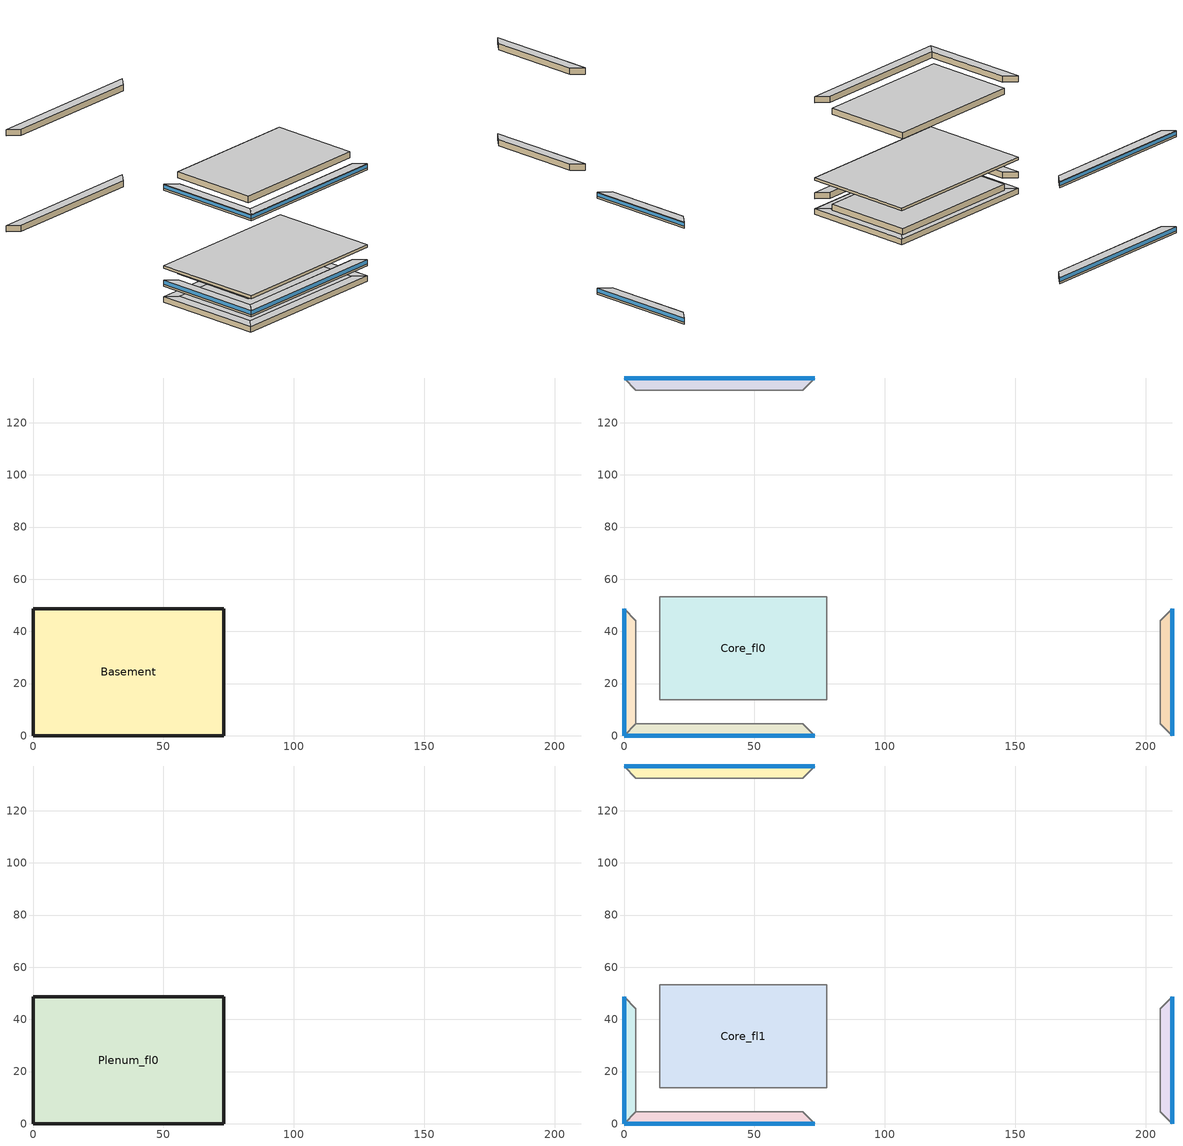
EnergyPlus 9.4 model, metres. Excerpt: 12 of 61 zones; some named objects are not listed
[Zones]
Basement
 floor ground (ext-slab): 73.11,48.78 73.11,0.04 0,0.04 0,48.78 z-7.12
 wall ground (Underground Wall Non-res): 73.11,0.04 73.11,48.78 0,48.78 0,0.04 73.11,0.04 z-7.12:-4.68
 ceiling adiabatic (INT-FLOOR-UNDERSIDE): 4.57,4.61 0,0.04 73.11,0.04 68.53,4.61 z-4.68; 68.53,4.61 73.11,0.04 73.11,48.78 68.53,44.2 z-4.68; 68.53,44.2 73.11,48.78 0,48.78 4.57,44.2 z-4.68; 4.57,44.2 0,48.78 0,0.04 4.57,4.61 z-4.68; 4.57,44.2 4.57,4.61 68.53,4.61 68.53,44.2 z-4.68
Core_fl0
 floor adiabatic (INT-FLOOR-TOPSIDE): 77.68,53.31 77.68,13.72 13.72,13.72 13.72,53.31 z0
 wall to Perimeter_fl0_ZN_2 (int-walls): 77.68,13.72 77.68,53.31 z0:2.74
 wall to Perimeter_fl0_ZN_3 (int-walls): 77.68,53.31 13.72,53.31 z0:2.74
 wall to Perimeter_fl0_ZN_1 (int-walls): 13.72,13.72 77.68,13.72 z0:2.74
 wall to Perimeter_fl0_ZN_4 (int-walls): 13.72,53.31 13.72,13.72 z0:2.74
Perimeter_fl0_ZN_1
 floor adiabatic (INT-FLOOR-TOPSIDE): 68.53,4.57 73.11,0 0,0 4.57,4.57 z0
 wall outside (Mass Non-res Ext Wall): 0,0 73.11,0 z0:2.74
 wall to Perimeter_fl0_ZN_2 (int-walls): 73.11,0 68.53,4.57 z0:2.74
 wall to Perimeter_fl0_ZN_4 (int-walls): 4.57,4.57 0,0 z0:2.74
 window (Window Non-res Fixed): 0,0 73.11,0 z0.91:2.74
Perimeter_fl0_ZN_2
 floor adiabatic (INT-FLOOR-TOPSIDE): 205.63,44.16 210.13,48.74 210.13,0 205.63,4.57 z0
 wall outside (Mass Non-res Ext Wall): 210.13,0 210.13,48.74 z0:2.74
 wall to Perimeter_fl0_ZN_3 (int-walls): 210.13,48.74 205.63,44.16 z0:2.74
 window (Window Non-res Fixed): 210.13,0 210.13,48.74 z0.91:2.74
Perimeter_fl0_ZN_3
 floor adiabatic (INT-FLOOR-TOPSIDE): 4.57,132.49 0,137.06 73.11,137.06 68.53,132.49 z0
 wall outside (Mass Non-res Ext Wall): 73.11,137.06 0,137.06 z0:2.74
 wall to Perimeter_fl0_ZN_4 (int-walls): 0,137.06 4.57,132.49 z0:2.74
 window (Window Non-res Fixed): 73.11,137.06 0,137.06 z0.91:2.74
Perimeter_fl0_ZN_4
 floor adiabatic (INT-FLOOR-TOPSIDE): 4.57,4.57 0,0 0,48.74 4.57,44.16 z0
 wall outside (Mass Non-res Ext Wall): 0,48.74 0,0 z0:2.74
 window (Window Non-res Fixed): 0,48.74 0,0 z0.91:2.74
Plenum_fl0
 floor to Perimeter_fl0_ZN_1 (DropCeiling): 4.57,4.57 68.53,4.57 73.11,0 0,0 z8.23
 floor to Perimeter_fl0_ZN_2 (DropCeiling): 73.11,48.74 73.11,0 68.53,4.57 68.53,44.16 z8.23
 floor to Perimeter_fl0_ZN_3 (DropCeiling): 68.53,44.16 4.57,44.16 0,48.74 73.11,48.74 z8.23
 floor to Perimeter_fl0_ZN_4 (DropCeiling): 4.57,44.16 4.57,4.57 0,0 0,48.74 z8.23
 floor to Core_fl0 (DropCeiling): 68.53,4.57 4.57,4.57 4.57,44.16 68.53,44.16 z8.23
 wall outside (Mass Non-res Ext Wall): 73.11,0 73.11,48.74 0,48.74 0,0 73.11,0 z8.23:9.45
 ceiling adiabatic (INT-FLOOR-UNDERSIDE): 73.11,0 73.11,48.74 0,48.74 0,0 z9.45
Core_fl1
 floor adiabatic (INT-FLOOR-TOPSIDE): 77.68,53.31 77.68,13.72 13.72,13.72 13.72,53.31 z43.59
 wall to Perimeter_fl1_ZN_2 (int-walls): 77.68,13.72 77.68,53.31 z43.59:46.34
 wall to Perimeter_fl1_ZN_3 (int-walls): 77.68,53.31 13.72,53.31 z43.59:46.34
 wall to Perimeter_fl1_ZN_1 (int-walls): 13.72,13.72 77.68,13.72 z43.59:46.34
 wall to Perimeter_fl1_ZN_4 (int-walls): 13.72,53.31 13.72,13.72 z43.59:46.34
 ceiling to Plenum_fl1 (DropCeiling): 13.72,53.31 13.72,13.72 77.68,13.72 77.68,53.31 z46.34
Perimeter_fl1_ZN_1
 floor adiabatic (INT-FLOOR-TOPSIDE): 68.53,4.57 73.11,0 0,0 4.57,4.57 z43.59
 wall outside (Mass Non-res Ext Wall): 0,0 73.11,0 z43.59:46.34
 wall to Perimeter_fl1_ZN_2 (int-walls): 73.11,0 68.53,4.57 z43.59:46.34
 wall to Perimeter_fl1_ZN_4 (int-walls): 4.57,4.57 0,0 z43.59:46.34
 window (Window Non-res Fixed): 0,0 73.11,0 z44.51:46.09
 ceiling to Plenum_fl1 (DropCeiling): 4.57,4.57 0,0 73.11,0 68.53,4.57 z46.34
Perimeter_fl1_ZN_2
 floor adiabatic (INT-FLOOR-TOPSIDE): 205.63,44.16 210.13,48.74 210.13,0 205.63,4.57 z43.59
 wall outside (Mass Non-res Ext Wall): 210.13,0 210.13,48.74 z43.59:46.34
 wall to Perimeter_fl1_ZN_3 (int-walls): 210.13,48.74 205.63,44.16 z43.59:46.34
 window (Window Non-res Fixed): 210.13,0 210.13,48.74 z44.51:46.09
 ceiling to Plenum_fl1 (DropCeiling): 205.63,4.57 210.13,0 210.13,48.74 205.63,44.16 z46.34
Perimeter_fl1_ZN_3
 floor adiabatic (INT-FLOOR-TOPSIDE): 4.57,132.49 0,137.06 73.11,137.06 68.53,132.49 z43.59
 wall outside (Mass Non-res Ext Wall): 73.11,137.06 0,137.06 z43.59:46.34
 wall to Perimeter_fl1_ZN_4 (int-walls): 0,137.06 4.57,132.49 z43.59:46.34
 window (Window Non-res Fixed): 73.11,137.06 0,137.06 z44.51:46.09
 ceiling to Plenum_fl1 (DropCeiling): 68.53,132.49 73.11,137.06 0,137.06 4.57,132.49 z46.34
Perimeter_fl1_ZN_4
 floor adiabatic (INT-FLOOR-TOPSIDE): 4.57,4.57 0,0 0,48.74 4.57,44.16 z43.59
 wall outside (Mass Non-res Ext Wall): 0,48.74 0,0 z43.59:46.34
 window (Window Non-res Fixed): 0,48.74 0,0 z44.51:46.09
 ceiling to Plenum_fl1 (DropCeiling): 4.57,44.16 0,48.74 0,0 4.57,4.57 z46.34
[Building]
Ref Bldg Large Office New2004_v1.3_5.0: 0, City, 0.04, 0.2, FullInteriorAndExterior, 25, 6
[Site:GroundTemperature:BuildingSurface]
19.91, 19.92, 19.91, 19.93, 19.95, 20.04, 20.33, 20.06, 20.44, 20.09, 19.99, 19.95
[Site:Location]
USA CA-SAN FRANCISCO: 37.62, -122.4, -8, 5
[Site:WaterMainsTemperature]
Correlation: , 13.08, 8
[Construction]
DropCeiling: Std AC02
INT-FLOOR-TOPSIDE: MAT-CC05 4 HW CONCRETE, CP02 CARPET PAD
INT-FLOOR-UNDERSIDE: CP02 CARPET PAD, MAT-CC05 4 HW CONCRETE
InteriorFurnishings: Std Wood 6inch
Mass Non-res Ext Wall: 1IN Stucco, 8IN Concrete HW, Mass NonRes Wall Insulation, 1/2IN Gypsum
Underground Wall Non-res: 8IN Concrete HW, UGWall NonRes Insulation
Window Non-res Fixed: NonRes Fixed Assembly Window
ext-slab: HW CONCRETE, CP02 CARPET PAD
int-walls: 1/2IN Gypsum, 1/2IN Gypsum
[Material]
1/2IN Gypsum: Smooth, 0.0127, 0.16, 784.9, 830, 0.9, 0.92, 0.92
1IN Stucco: Smooth, 0.0253, 0.6918, 1858, 837, 0.9, 0.92, 0.92
8IN CONCRETE HW: Rough, 0.2032, 1.311, 2240, 836.8, 0.9, 0.7, 0.7
HW CONCRETE; MAT-CC05 4 HW CONCRETE: Rough, 0.1016, 1.311, 2240, 836.8, 0.9, 0.7, 0.7
Mass NonRes Wall Insulation: MediumRough, 0.03654, 0.049, 265, 836.8, 0.9, 0.7, 0.7
Std AC02: MediumSmooth, 0.0127, 0.057, 288, 1339, 0.9, 0.7, 0.2
Std Wood 6inch: MediumSmooth, 0.15, 0.12, 540, 1210, 0.9, 0.7, 0.7
UGWall NonRes Insulation: MediumRough, 0.0001, 0.049, 265, 836.8, 0.9, 0.7, 0.7
[Material:NoMass]
CP02 CARPET PAD: VeryRough, 0.2165, 0.9, 0.7, 0.8
[WindowMaterial:SimpleGlazingSystem]
NonRes Fixed Assembly Window: 6.927, 0.39
[ElectricEquipment]
Basement_PlugMisc_Equip: Basement, BLDG_EQUIP_SCH, Watts/Area, , 10.76, , 0, 0.5, 0, General
Core_fl0_PlugMisc_Equip: Core_fl0, BLDG_EQUIP_SCH, Watts/Area, , 10.76, , 0, 0.5, 0, General
Core_fl1_PlugMisc_Equip: Core_fl1, BLDG_EQUIP_SCH, Watts/Area, , 10.76, , 0, 0.5, 0, General
Perimeter_fl0_ZN_1_PlugMisc_Equip: Perimeter_fl0_ZN_1, BLDG_EQUIP_SCH, Watts/Area, , 10.76, , 0, 0.5, 0, General
Perimeter_fl0_ZN_2_PlugMisc_Equip: Perimeter_fl0_ZN_2, BLDG_EQUIP_SCH, Watts/Area, , 10.76, , 0, 0.5, 0, General
Perimeter_fl0_ZN_3_PlugMisc_Equip: Perimeter_fl0_ZN_3, BLDG_EQUIP_SCH, Watts/Area, , 10.76, , 0, 0.5, 0, General
Perimeter_fl0_ZN_4_PlugMisc_Equip: Perimeter_fl0_ZN_4, BLDG_EQUIP_SCH, Watts/Area, , 10.76, , 0, 0.5, 0, General
Perimeter_fl1_ZN_1_PlugMisc_Equip: Perimeter_fl1_ZN_1, BLDG_EQUIP_SCH, Watts/Area, , 10.76, , 0, 0.5, 0, General
Perimeter_fl1_ZN_2_PlugMisc_Equip: Perimeter_fl1_ZN_2, BLDG_EQUIP_SCH, Watts/Area, , 10.76, , 0, 0.5, 0, General
Perimeter_fl1_ZN_3_PlugMisc_Equip: Perimeter_fl1_ZN_3, BLDG_EQUIP_SCH, Watts/Area, , 10.76, , 0, 0.5, 0, General
Perimeter_fl1_ZN_4_PlugMisc_Equip: Perimeter_fl1_ZN_4, BLDG_EQUIP_SCH, Watts/Area, , 10.76, , 0, 0.5, 0, General
[Exterior:FuelEquipment]
Elevators: Electricity, BLDG_ELEVATORS, 244400, Elevators
[Exterior:Lights]
Exterior Facade Lighting: ALWAYS_ON, 51260, AstronomicalClock, Exterior Facade Lighting
[InternalMass]
Basement Internal Mass: InteriorFurnishings, Basement, 7126
Core_fl0 Internal Mass: InteriorFurnishings, Core_fl0, 5065
Core_fl1 Internal Mass: InteriorFurnishings, Core_fl1, 5065
Perimeter_fl0_ZN_1 Internal Mass: InteriorFurnishings, Perimeter_fl0_ZN_1, 626.8
Perimeter_fl0_ZN_2 Internal Mass: InteriorFurnishings, Perimeter_fl0_ZN_2, 404
Perimeter_fl0_ZN_3 Internal Mass: InteriorFurnishings, Perimeter_fl0_ZN_3, 626.8
Perimeter_fl0_ZN_4 Internal Mass: InteriorFurnishings, Perimeter_fl0_ZN_4, 404
Perimeter_fl1_ZN_1 Internal Mass: InteriorFurnishings, Perimeter_fl1_ZN_1, 626.8
Perimeter_fl1_ZN_2 Internal Mass: InteriorFurnishings, Perimeter_fl1_ZN_2, 404
Perimeter_fl1_ZN_3 Internal Mass: InteriorFurnishings, Perimeter_fl1_ZN_3, 626.8
Perimeter_fl1_ZN_4 Internal Mass: InteriorFurnishings, Perimeter_fl1_ZN_4, 404
[Lights]
Basement_Lights: Basement, BLDG_LIGHT_SCH, Watts/Area, , 10.76, , 0, 0.7, 0.2, 1, General, No
Core_fl0_Lights: Core_fl0, BLDG_LIGHT_SCH, Watts/Area, , 10.76, , 0, 0.7, 0.2, 1, General, No
Core_fl1_Lights: Core_fl1, BLDG_LIGHT_SCH, Watts/Area, , 10.76, , 0, 0.7, 0.2, 1, General, No
Perimeter_fl0_ZN_1_Lights: Perimeter_fl0_ZN_1, BLDG_LIGHT_SCH, Watts/Area, , 10.76, , 0, 0.7, 0.2, 1, General, No
Perimeter_fl0_ZN_2_Lights: Perimeter_fl0_ZN_2, BLDG_LIGHT_SCH, Watts/Area, , 10.76, , 0, 0.7, 0.2, 1, General, No
Perimeter_fl0_ZN_3_Lights: Perimeter_fl0_ZN_3, BLDG_LIGHT_SCH, Watts/Area, , 10.76, , 0, 0.7, 0.2, 1, General, No
Perimeter_fl0_ZN_4_Lights: Perimeter_fl0_ZN_4, BLDG_LIGHT_SCH, Watts/Area, , 10.76, , 0, 0.7, 0.2, 1, General, No
Perimeter_fl1_ZN_1_Lights: Perimeter_fl1_ZN_1, BLDG_LIGHT_SCH, Watts/Area, , 10.76, , 0, 0.7, 0.2, 1, General, No
Perimeter_fl1_ZN_2_Lights: Perimeter_fl1_ZN_2, BLDG_LIGHT_SCH, Watts/Area, , 10.76, , 0, 0.7, 0.2, 1, General, No
Perimeter_fl1_ZN_3_Lights: Perimeter_fl1_ZN_3, BLDG_LIGHT_SCH, Watts/Area, , 10.76, , 0, 0.7, 0.2, 1, General, No
Perimeter_fl1_ZN_4_Lights: Perimeter_fl1_ZN_4, BLDG_LIGHT_SCH, Watts/Area, , 10.76, , 0, 0.7, 0.2, 1, General, No
[OtherEquipment]
Spawn-Zone-Core_fl1-RadiantGains: None, Core_fl1, Spawn-RadiantGains-Schedule, EquipmentLevel, 0, 0, 0, 0, 1, 0
Spawn-Zone-Perimeter_fl1_ZN_1-RadiantGains: None, Perimeter_fl1_ZN_1, Spawn-RadiantGains-Schedule, EquipmentLevel, 0, 0, 0, 0, 1, 0
Spawn-Zone-Perimeter_fl1_ZN_2-RadiantGains: None, Perimeter_fl1_ZN_2, Spawn-RadiantGains-Schedule, EquipmentLevel, 0, 0, 0, 0, 1, 0
Spawn-Zone-Perimeter_fl1_ZN_3-RadiantGains: None, Perimeter_fl1_ZN_3, Spawn-RadiantGains-Schedule, EquipmentLevel, 0, 0, 0, 0, 1, 0
Spawn-Zone-Perimeter_fl1_ZN_4-RadiantGains: None, Perimeter_fl1_ZN_4, Spawn-RadiantGains-Schedule, EquipmentLevel, 0, 0, 0, 0, 1, 0
[People]
Basement People: Basement, BLDG_OCC_SCH, Area/Person, , , 37.16, 0.3, Autocalculate, ACTIVITY_SCH, , No, ZoneAveraged, , WORK_EFF_SCH, ClothingInsulationSchedule, , CLOTHING_SCH, AIR_VELO_SCH, Fanger
Core_fl0 People: Core_fl0, BLDG_OCC_SCH, Area/Person, , , 18.58, 0.3, Autocalculate, ACTIVITY_SCH, , No, ZoneAveraged, , WORK_EFF_SCH, ClothingInsulationSchedule, , CLOTHING_SCH, AIR_VELO_SCH, Fanger
Core_fl1 People: Core_fl1, BLDG_OCC_SCH, Area/Person, , , 18.58, 0.3, Autocalculate, ACTIVITY_SCH, , No, ZoneAveraged, , WORK_EFF_SCH, ClothingInsulationSchedule, , CLOTHING_SCH, AIR_VELO_SCH, Fanger
Perimeter_fl0_ZN_1 People: Perimeter_fl0_ZN_1, BLDG_OCC_SCH, Area/Person, , , 18.58, 0.3, Autocalculate, ACTIVITY_SCH, , No, ZoneAveraged, , WORK_EFF_SCH, ClothingInsulationSchedule, , CLOTHING_SCH, AIR_VELO_SCH, Fanger
Perimeter_fl0_ZN_2 People: Perimeter_fl0_ZN_2, BLDG_OCC_SCH, Area/Person, , , 18.58, 0.3, Autocalculate, ACTIVITY_SCH, , No, ZoneAveraged, , WORK_EFF_SCH, ClothingInsulationSchedule, , CLOTHING_SCH, AIR_VELO_SCH, Fanger
Perimeter_fl0_ZN_3 People: Perimeter_fl0_ZN_3, BLDG_OCC_SCH, Area/Person, , , 18.58, 0.3, Autocalculate, ACTIVITY_SCH, , No, ZoneAveraged, , WORK_EFF_SCH, ClothingInsulationSchedule, , CLOTHING_SCH, AIR_VELO_SCH, Fanger
Perimeter_fl0_ZN_4 People: Perimeter_fl0_ZN_4, BLDG_OCC_SCH, Area/Person, , , 18.58, 0.3, Autocalculate, ACTIVITY_SCH, , No, ZoneAveraged, , WORK_EFF_SCH, ClothingInsulationSchedule, , CLOTHING_SCH, AIR_VELO_SCH, Fanger
Perimeter_fl1_ZN_1 People: Perimeter_fl1_ZN_1, BLDG_OCC_SCH, Area/Person, , , 18.58, 0.3, Autocalculate, ACTIVITY_SCH, , No, ZoneAveraged, , WORK_EFF_SCH, ClothingInsulationSchedule, , CLOTHING_SCH, AIR_VELO_SCH, Fanger
Perimeter_fl1_ZN_2 People: Perimeter_fl1_ZN_2, BLDG_OCC_SCH, Area/Person, , , 18.58, 0.3, Autocalculate, ACTIVITY_SCH, , No, ZoneAveraged, , WORK_EFF_SCH, ClothingInsulationSchedule, , CLOTHING_SCH, AIR_VELO_SCH, Fanger
Perimeter_fl1_ZN_3 People: Perimeter_fl1_ZN_3, BLDG_OCC_SCH, Area/Person, , , 18.58, 0.3, Autocalculate, ACTIVITY_SCH, , No, ZoneAveraged, , WORK_EFF_SCH, ClothingInsulationSchedule, , CLOTHING_SCH, AIR_VELO_SCH, Fanger
Perimeter_fl1_ZN_4 People: Perimeter_fl1_ZN_4, BLDG_OCC_SCH, Area/Person, , , 18.58, 0.3, Autocalculate, ACTIVITY_SCH, , No, ZoneAveraged, , WORK_EFF_SCH, ClothingInsulationSchedule, , CLOTHING_SCH, AIR_VELO_SCH, Fanger
[UtilityCost:Charge:Simple]
SummerOnPeakDemandCharge: PGE_E-19_MediumGeneralTOUDemandService, PeakDemand, Summer, DemandCharges, 13.51
SummerMidPeakDemandCharge: PGE_E-19_MediumGeneralTOUDemandService, MidPeakDemand, Summer, DemandCharges, 3.75
SummerDemandCharge: PGE_E-19_MediumGeneralTOUDemandService, totalDemand, Summer, DemandCharges, 3.18
WinterMidPeakDemandCharge: PGE_E-19_MediumGeneralTOUDemandService, MidPeakDemand, Winter, DemandCharges, 3.69
WinterDemandCharge: PGE_E-19_MediumGeneralTOUDemandService, totalDemand, Winter, DemandCharges, 3.18
SummerPeakEnergyCharge: PGE_E-19_MediumGeneralTOUDemandService, PeakEnergy, Summer, EnergyCharges, 0.1575
SummerMidPeakEnergyCharge: PGE_E-19_MediumGeneralTOUDemandService, MidPeakEnergy, Summer, EnergyCharges, 0.09613
SummerOffPeakEnergyCharge: PGE_E-19_MediumGeneralTOUDemandService, OffPeakEnergy, Summer, EnergyCharges, 0.08203
WinterMidPeakEnergyCharge: PGE_E-19_MediumGeneralTOUDemandService, MidPeakEnergy, Winter, EnergyCharges, 0.1018
WinterOffPeakEnergyCharge: PGE_E-19_MediumGeneralTOUDemandService, OffPeakEnergy, Winter, EnergyCharges, 0.08203
TaxofEightPercent: PGE_E-19_MediumGeneralTOUDemandService, subtotal, Annual, Taxes, 0.08
SummerEnergyCharge: PGE_A-10MediumGeneralDemandService, totalEnergy, Summer, EnergyCharges, 0.1416
WinterEnergyCharge: PGE_A-10MediumGeneralDemandService, totalEnergy, Winter, EnergyCharges, 0.103
SummerDemandCharge: PGE_A-10MediumGeneralDemandService, totalDemand, Summer, DemandCharges, 6.56
WinterDemandCharge: PGE_A-10MediumGeneralDemandService, totalDemand, Winter, DemandCharges, 1.58
TaxofEightPercent: PGE_A-10MediumGeneralDemandService, subtotal, Annual, Taxes, 0.08
SummerEnergyCharge: PGE_A-1SmallGeneralService, totalEnergy, Summer, EnergyCharges, 0.1794
WinterEnergyCharge: PGE_A-1SmallGeneralService, totalEnergy, Winter, EnergyCharges, 0.1179
TaxofEightPercent: PGE_A-1SmallGeneralService, subtotal, Annual, Taxes, 0.08
MonthlyRateGasCharge: CA_EIAMonthlyRateGas, totalEnergy, Annual, EnergyCharges, CA_MonthlyGasRates
TaxofEightPercent: CA_EIAMonthlyRateGas, SubTotal, Annual, Taxes, 0.08
[UtilityCost:Qualify]
MinDemand500kw: PGE_E-19_MediumGeneralTOUDemandService, TotalDemand, Minimum, 500, Annual, Count, 12
MaxDemand500kw: PGE_A-10MediumGeneralDemandService, TotalDemand, Maximum, 500, Annual, Count, 1
MaxDemand500kw: PGE_A-1SmallGeneralService, TotalDemand, Maximum, 500, Annual, Count, 1
MaxEnergy4200kwh: PGE_A-1SmallGeneralService, TotalEnergy, Maximum, 4200, Annual, Count, 1
[UtilityCost:Tariff]
CA_EIAMonthlyRateGas: NaturalGas:Facility, MCF, , , , , , , 0, , , , Comm Gas
PGE_A-1SmallGeneralService: Electricity:Facility, kWh, , , , PGESeasonsSchedule, , HalfHour, 7.31, , , , Comm Elect
PGE_A-10MediumGeneralDemandService: Electricity:Facility, kWh, , , , PGESeasonsSchedule, , HalfHour, 67.64, , , , Comm Elect
PGE_E-19_MediumGeneralTOUDemandService: Electricity:Facility, kWh, , , PGETOUSched, PGESeasonsSchedule, , HalfHour, 174.9, , , , Comm Elect
[UtilityCost:Variable]
CA_MonthlyGasRates: CA_EIAMonthlyRateGas, Currency, 9.37, 8.88, 8.2, 7.29, 7.82, 8.26, 8.23, 8.21, 7.9, 8.09, 7.64, 8.43
[Zone]
Basement: 0, 0, 0.04, -2.239, 1, 1, , , Autocalculate, , , Yes
Core_fl0: 0, 4.573, 4.573, 0, 1, 1, , , Autocalculate, , , Yes
Core_fl1: 0, 4.573, 4.573, 3.9632, 1, 1, , , Autocalculate, , , Yes
Plenum_fl0: 0, 0, 0, 2.744, 1, 1, , , Autocalculate, , , No
Perimeter_fl0_ZN_1; Perimeter_fl0_ZN_4: 0, 0, 0, 0, 1, 1, , , Autocalculate, , , Yes
Perimeter_fl0_ZN_2: 0, 68.53, 0, 0, 1, 1, , , Autocalculate, , , Yes
Perimeter_fl0_ZN_3: 0, 0, 44.16, 0, 1, 1, , , Autocalculate, , , Yes
Perimeter_fl1_ZN_1; Perimeter_fl1_ZN_4: 0, 0, 0, 3.9632, 1, 1, , , Autocalculate, , , Yes
Perimeter_fl1_ZN_2: 0, 68.53, 0, 3.9632, 1, 1, , , Autocalculate, , , Yes
Perimeter_fl1_ZN_3: 0, 0, 44.16, 3.9632, 1, 1, , , Autocalculate, , , Yes
[Schedule:Compact]
ACTIVITY_SCH: Any Number, Through: 12/31, For: AllDays, Until: 24:00, 120
ALWAYS_ON: On/Off, Through: 12/31, For: AllDays, Until: 24:00, 1
BLDG_ELEVATORS: Fraction, Through: 12/31, For: AllDays, Until: 04:00, 0.05, Until: 05:00, 0.1, Until: 06:00, 0.2, Until: 07:00, 0.4, Until: 09:00, 0.5, Until: 10:00, 0.35, Until: 16:00, 0.15, Until: 17:00, 0.35, Until: 19:00, 0.5, Until: 21:00, 0.4, Until: 22:00, 0.3, Until: 23:00, 0.2, Until: 24:00, 0.1
BLDG_EQUIP_SCH: Fraction, Through: 12/31, For: Weekdays, Until: 08:00, 0.4, Until: 12:00, 0.9, Until: 13:00, 0.8, Until: 17:00, 0.9, Until: 18:00, 0.8, Until: 20:00, 0.6, Until: 22:00, 0.5, Until: 24:00, 0.4, For: Saturday, Until: 06:00, 0.3, Until: 08:00, 0.4, Until: 14:00, 0.5, Until: 17:00, 0.35, Until: 24:00, 0.3, For: SummerDesignDay, Until: 24:00, 1, For: WinterDesignDay, Until: 24:00, 0, For: AllOtherDays, Until: 24:00, 0.3
BLDG_LIGHT_SCH: Fraction, Through: 12/31, For: Weekdays, Until: 05:00, 0.05, Until: 07:00, 0.1, Until: 08:00, 0.3, Until: 17:00, 0.9, Until: 18:00, 0.7, Until: 20:00, 0.5, Until: 22:00, 0.3, Until: 23:00, 0.1, Until: 24:00, 0.05, For: Saturday, Until: 06:00, 0.05, Until: 08:00, 0.1, Until: 14:00, 0.5, Until: 17:00, 0.15, Until: 24:00, 0.05, For: SummerDesignDay, Until: 24:00, 1, For: WinterDesignDay, Until: 24:00, 0, For: AllOtherDays, Until: 24:00, 0.05
BLDG_OCC_SCH: Fraction, Through: 12/31, For: SummerDesignDay, Until: 06:00, 0, Until: 22:00, 1, Until: 24:00, 0.05, For: Weekdays, Until: 06:00, 0, Until: 07:00, 0.1, Until: 08:00, 0.2, Until: 12:00, 0.95, Until: 13:00, 0.5, Until: 17:00, 0.95, Until: 18:00, 0.7, Until: 20:00, 0.4, Until: 22:00, 0.1, Until: 24:00, 0.05, For: Saturday, Until: 06:00, 0, Until: 08:00, 0.1, Until: 14:00, 0.5, Until: 17:00, 0.1, Until: 24:00, 0, For: AllOtherDays, Until: 24:00, 0
WORK_EFF_SCH: Fraction, Through: 12/31, For: AllDays, Until: 24:00, 0
[Schedule:Constant]
Spawn-RadiantGains-Schedule: 1
